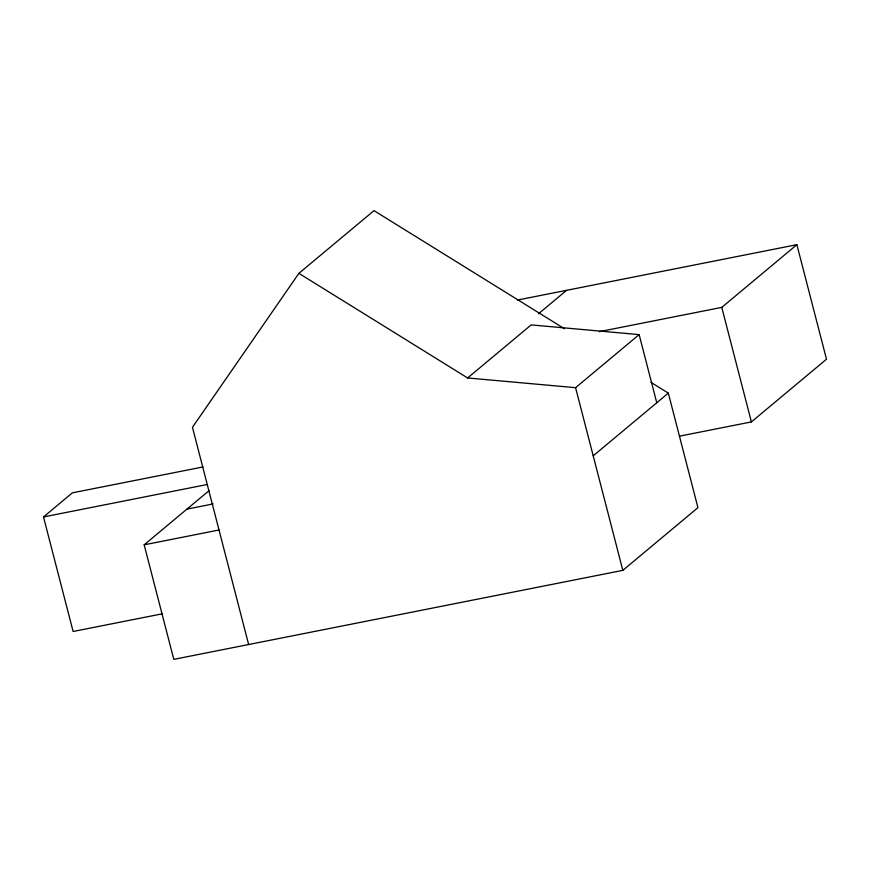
<?xml version="1.0" encoding="UTF-8"?>
<svg xmlns="http://www.w3.org/2000/svg" width="870" height="870" viewBox="0 0 870 870"><rect width="100%" height="100%" fill="white"/><g stroke="black" fill="none" stroke-linecap="round" stroke-linejoin="round"><path stroke-width="1.3" d="M564.445 328.719L374.002 210.638L298.888 273.343L192.455 427.3L248.635 644.529M162.342 613.807L73.123 631.489L43.5 516.954L72.384 492.833L202.971 466.962M651.01 382.387L668.323 393.12L697.936 507.656L622.833 570.361L173.793 659.362L144.17 544.827L209.17 490.56M538.432 313.831L566.598 290.319M298.888 273.343L467.625 377.961L531.178 324.901L639.135 334.613L656.763 402.767M467.625 377.961L575.581 387.683L639.135 334.613M599.31 331.655L721.774 307.382L796.876 244.677L826.5 359.212L751.386 421.917L679.514 436.164M593.209 455.826L668.323 393.12M517.541 300.041L796.876 244.677M43.5 516.954L207.288 484.492M186.919 509.135L213.183 503.926M144.17 544.827L219.012 529.993M721.774 307.382L751.386 421.917M575.581 387.683L622.833 570.361"/></g></svg>
